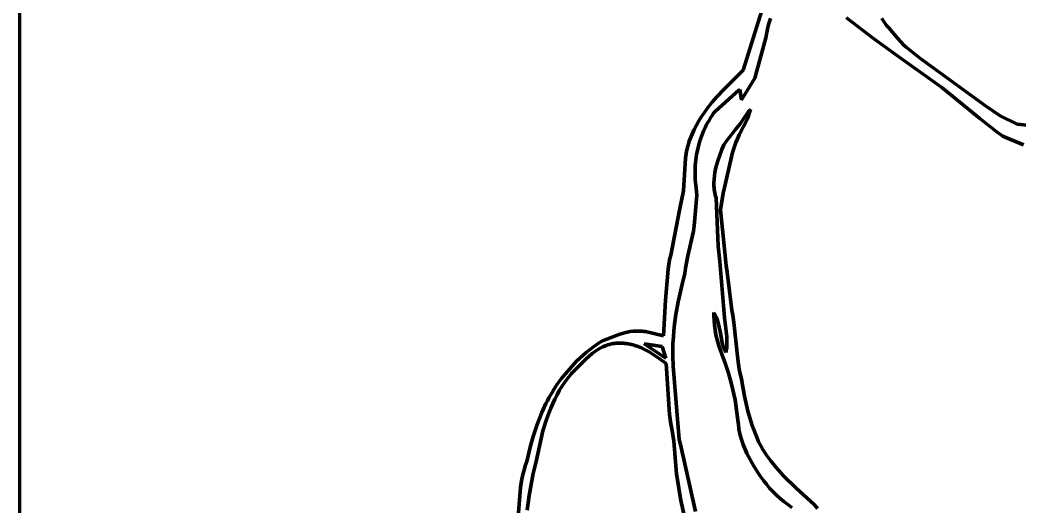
# Model space of a CAD drawing. Header units: millimetres. Extents: x 0 to 15.3, y 0 to 17.7.
# Drawn here: x 0 to 5.68, y 7.68 to 10.44 of the extents above; entities that cross this region are included whole.
import ezdxf

# ---------------------------------------------------------------- set-up
doc = ezdxf.new("R2010")
doc.units = ezdxf.units.MM
doc.layers.add('color#0a0a0aff', color=7, linetype='CONTINUOUS', lineweight=100)
doc.layers.add('color#ffffffff', color=7, linetype='CONTINUOUS', lineweight=100)

msp = doc.modelspace()

# ---------------------------------------------------------------- linework, layer by layer
at = {"layer": 'color#0a0a0aff'}
for p, q in [((4.1101, 10.1559), (4.2157, 10.4952)), ((4.2637, 10.4504), (4.2555, 10.4215)), ((4.8504, 10.3373), (4.6961, 10.454)), ((4.8975, 10.4495), (4.9239, 10.4104)), ((4.2483, 10.3923), (4.2452, 10.3775)), ((4.2555, 10.4215), (4.2483, 10.3923)), ((4.9239, 10.4104), (4.9376, 10.3979)), ((4.9376, 10.3979), (4.9888, 10.3361)), ((4.2385, 10.3394), (4.176, 10.1113)), ((4.24, 10.3478), (4.2385, 10.3394)), ((4.2424, 10.3627), (4.24, 10.3478)), ((4.2452, 10.3775), (4.2424, 10.3627)), ((4.9947, 10.2319), (4.8504, 10.3373)), ((4.9888, 10.3361), (5.0215, 10.2994)), ((5.0215, 10.2994), (5.0356, 10.2874)), ((5.0356, 10.2874), (5.0457, 10.2801)), ((5.0457, 10.2801), (5.1192, 10.2206)), ((5.238, 10.0571), (4.9947, 10.2319)), ((5.1192, 10.2206), (5.4856, 9.9526)), ((4.0398, 10.0855), (4.1101, 10.1559)), ((4.176, 10.1113), (4.1005, 9.987)), ((3.999, 10.0459), (4.0398, 10.0855)), ((5.299, 10.0082), (5.238, 10.0571)), ((3.9319, 9.9721), (3.9598, 10.0044)), ((4.0854, 10.0427), (3.9512, 9.924)), ((3.9598, 10.0044), (3.999, 10.0459)), ((4.0908, 10.0462), (4.0854, 10.0427)), ((4.1005, 9.987), (4.0908, 10.0462)), ((5.4532, 9.8815), (5.299, 10.0082)), ((3.8887, 9.9156), (3.9054, 9.9386)), ((3.9054, 9.9386), (3.9319, 9.9721)), ((5.4856, 9.9526), (5.5687, 9.8963)), ((3.8577, 9.868), (3.8728, 9.8921)), ((3.8728, 9.8921), (3.8887, 9.9156)), ((3.9236, 9.8847), (3.9153, 9.871)), ((3.9324, 9.8981), (3.9236, 9.8847)), ((3.9416, 9.9112), (3.9324, 9.8981)), ((3.9512, 9.924), (3.9416, 9.9112)), ((4.1341, 9.8801), (4.0866, 9.7879)), ((4.103, 9.8684), (4.1422, 9.9255)), ((4.1516, 9.9318), (4.1341, 9.8801)), ((4.1422, 9.9255), (4.1516, 9.9318)), ((5.5533, 9.8029), (5.4532, 9.8815)), ((5.5687, 9.8963), (5.6656, 9.8501)), ((3.8306, 9.8181), (3.8437, 9.8433)), ((3.8437, 9.8433), (3.8577, 9.868)), ((3.8928, 9.8288), (3.8861, 9.8143)), ((3.8998, 9.8431), (3.8928, 9.8288)), ((3.9073, 9.8572), (3.8998, 9.8431)), ((3.9153, 9.871), (3.9073, 9.8572)), ((4.0665, 9.8183), (4.092, 9.8509)), ((4.092, 9.8509), (4.103, 9.8684)), ((5.6656, 9.8501), (5.7405, 9.8409)), ((3.8029, 9.7523), (3.8079, 9.7657)), ((3.8079, 9.7657), (3.8131, 9.7791)), ((3.8131, 9.7791), (3.8187, 9.7922)), ((3.8187, 9.7922), (3.8245, 9.8052)), ((3.8245, 9.8052), (3.8306, 9.8181)), ((3.8687, 9.7697), (3.8637, 9.7545)), ((3.8741, 9.7847), (3.8687, 9.7697)), ((3.8799, 9.7996), (3.8741, 9.7847)), ((3.8861, 9.8143), (3.8799, 9.7996)), ((4.01, 9.7488), (4.0665, 9.8183)), ((4.0764, 9.7663), (4.0674, 9.7443)), ((4.0866, 9.7879), (4.0764, 9.7663)), ((5.5851, 9.7819), (5.5533, 9.8029)), ((5.6021, 9.7731), (5.5851, 9.7819)), ((5.7018, 9.7309), (5.6021, 9.7731)), ((3.788, 9.6951), (3.7945, 9.7239)), ((3.7945, 9.7239), (3.7999, 9.7428)), ((3.7999, 9.7428), (3.8029, 9.7523)), ((3.8512, 9.7083), (3.8479, 9.6926)), ((3.855, 9.7238), (3.8512, 9.7083)), ((3.8591, 9.7392), (3.855, 9.7238)), ((3.8637, 9.7545), (3.8591, 9.7392)), ((3.9881, 9.706), (3.9932, 9.7189)), ((3.9932, 9.7189), (3.9993, 9.7313)), ((3.9993, 9.7313), (4.01, 9.7488)), ((4.0593, 9.722), (4.0487, 9.6881)), ((4.0674, 9.7443), (4.0593, 9.722)), ((3.7712, 9.4697), (3.7818, 9.6563)), ((3.7818, 9.6563), (3.788, 9.6951)), ((3.8425, 9.6611), (3.8404, 9.6452)), ((3.845, 9.6769), (3.8425, 9.6611)), ((3.8479, 9.6926), (3.845, 9.6769)), ((3.9648, 9.6415), (3.9881, 9.706)), ((4.0487, 9.6881), (4.0095, 9.5143)), ((3.8365, 9.5973), (3.8361, 9.5813)), ((3.8374, 9.6133), (3.8365, 9.5973)), ((3.8387, 9.6293), (3.8374, 9.6133)), ((3.8404, 9.6452), (3.8387, 9.6293)), ((3.9484, 9.5747), (3.9543, 9.6035)), ((3.9543, 9.6035), (3.9648, 9.6415)), ((3.8361, 9.5813), (3.836, 9.5653)), ((3.836, 9.5653), (3.8363, 9.5493)), ((3.8363, 9.5493), (3.837, 9.5333)), ((3.9437, 9.5359), (3.9455, 9.5553)), ((3.9455, 9.5553), (3.9484, 9.5747)), ((3.837, 9.5333), (3.8382, 9.5173)), ((3.8382, 9.5173), (3.8397, 9.5014)), ((3.8397, 9.5014), (3.8416, 9.4856)), ((3.8416, 9.4856), (3.8455, 9.4455)), ((3.943, 9.5165), (3.9437, 9.5359)), ((3.9434, 9.497), (3.943, 9.5165)), ((3.9441, 9.4873), (3.9434, 9.497)), ((3.9451, 9.4776), (3.9441, 9.4873)), ((4.0095, 9.5143), (3.9959, 9.4566)), ((3.7501, 9.369), (3.7712, 9.4697)), ((3.8455, 9.4455), (3.8333, 9.292)), ((3.9465, 9.468), (3.9451, 9.4776)), ((3.9483, 9.4583), (3.9465, 9.468)), ((3.9504, 9.4487), (3.9483, 9.4583)), ((3.9529, 9.4391), (3.9504, 9.4487)), ((3.9558, 9.4295), (3.9529, 9.4391)), ((3.968, 9.1554), (3.9558, 9.4295)), ((3.9959, 9.4566), (3.9809, 9.3612)), ((3.6975, 9.104), (3.7501, 9.369)), ((3.9809, 9.3612), (4.0119, 9.0446)), ((3.8315, 9.2715), (3.8273, 9.241)), ((3.8333, 9.292), (3.8315, 9.2715)), ((3.8273, 9.241), (3.7956, 9.1011)), ((3.976, 9.0684), (3.968, 9.1554)), ((3.6915, 9.078), (3.6975, 9.104)), ((3.7956, 9.1011), (3.7818, 9.0307)), ((3.6837, 9.0254), (3.6915, 9.078)), ((3.7818, 9.0307), (3.7782, 9)), ((4.0041, 8.7504), (3.976, 9.0684)), ((4.0119, 9.0446), (4.0187, 9.0085)), ((3.6681, 8.8483), (3.6837, 9.0254)), ((3.7782, 9), (3.7646, 8.9466)), ((4.0187, 9.0085), (4.0447, 8.7909)), ((3.7646, 8.9466), (3.7405, 8.8389)), ((3.6575, 8.6453), (3.6681, 8.8483)), ((3.7405, 8.8389), (3.7275, 8.7664)), ((3.7275, 8.7664), (3.7197, 8.7119)), ((3.9422, 8.7601), (3.942, 8.7784)), ((3.942, 8.7784), (3.9464, 8.7714)), ((3.9462, 8.7054), (3.9422, 8.7601)), ((3.9464, 8.7714), (3.9505, 8.7643)), ((3.9505, 8.7643), (3.9542, 8.757)), ((3.9542, 8.757), (3.9575, 8.7496)), ((3.9575, 8.7496), (3.9633, 8.7344)), ((4.0156, 8.6398), (4.0041, 8.7504)), ((4.0447, 8.7909), (4.0502, 8.7633)), ((4.0502, 8.7633), (4.0568, 8.7217)), ((3.7197, 8.7119), (3.7157, 8.6753)), ((3.9549, 8.6512), (3.9462, 8.7054)), ((3.9633, 8.7344), (3.9681, 8.7187)), ((3.9681, 8.7187), (3.9783, 8.6702)), ((4.0568, 8.7217), (4.0789, 8.5122)), ((3.3109, 8.6177), (3.4082, 8.6553)), ((3.4082, 8.6553), (3.4417, 8.6644)), ((3.4417, 8.6644), (3.4672, 8.6693)), ((3.4672, 8.6693), (3.4843, 8.6715)), ((3.4843, 8.6715), (3.5015, 8.6727)), ((3.5015, 8.6727), (3.5188, 8.6728)), ((3.5188, 8.6728), (3.5362, 8.6717)), ((3.5362, 8.6717), (3.5449, 8.6707)), ((3.5449, 8.6707), (3.5536, 8.6693)), ((3.5536, 8.6693), (3.6575, 8.6453)), ((3.7125, 8.6388), (3.7104, 8.6021)), ((3.7157, 8.6753), (3.7125, 8.6388)), ((3.9706, 8.589), (3.9549, 8.6512)), ((3.9783, 8.6702), (3.9928, 8.5967)), ((4.0171, 8.5983), (4.0156, 8.6398)), ((3.2172, 8.5505), (3.2584, 8.583)), ((3.2584, 8.583), (3.293, 8.6067)), ((3.2974, 8.5759), (3.2774, 8.564)), ((3.293, 8.6067), (3.3109, 8.6177)), ((3.3112, 8.5829), (3.2974, 8.5759)), ((3.3254, 8.5891), (3.3112, 8.5829)), ((3.3398, 8.5943), (3.3254, 8.5891)), ((3.3546, 8.5985), (3.3398, 8.5943)), ((3.3696, 8.6015), (3.3546, 8.5985)), ((3.3773, 8.6026), (3.3696, 8.6015)), ((3.385, 8.6034), (3.3773, 8.6026)), ((3.3927, 8.6038), (3.385, 8.6034)), ((3.4005, 8.6039), (3.3927, 8.6038)), ((3.4084, 8.6037), (3.4005, 8.6039)), ((3.4164, 8.6031), (3.4084, 8.6037)), ((3.4265, 8.603), (3.4164, 8.6031)), ((3.4364, 8.6024), (3.4265, 8.603)), ((3.4463, 8.6015), (3.4364, 8.6024)), ((3.4561, 8.6001), (3.4463, 8.6015)), ((3.4658, 8.5984), (3.4561, 8.6001)), ((3.4753, 8.5963), (3.4658, 8.5984)), ((3.4848, 8.5939), (3.4753, 8.5963)), ((3.4941, 8.5911), (3.4848, 8.5939)), ((3.5126, 8.5847), (3.4941, 8.5911)), ((3.5307, 8.5772), (3.5126, 8.5847)), ((3.5484, 8.5687), (3.5307, 8.5772)), ((3.5472, 8.6006), (3.6705, 8.5192)), ((3.6499, 8.5839), (3.5472, 8.6006)), ((3.6705, 8.5192), (3.6499, 8.5839)), ((3.7104, 8.6021), (3.7094, 8.5654)), ((3.9954, 8.5202), (3.9706, 8.589)), ((3.9928, 8.5967), (3.9976, 8.5809)), ((3.9976, 8.5809), (4.0034, 8.5654)), ((4.0135, 8.564), (4.0156, 8.5777)), ((4.0156, 8.5777), (4.0171, 8.5983)), ((3.2168, 8.5156), (3.1334, 8.4305)), ((3.1631, 8.5005), (3.2172, 8.5505)), ((3.2519, 8.5459), (3.2168, 8.5156)), ((3.2774, 8.564), (3.2519, 8.5459)), ((3.5744, 8.5544), (3.5484, 8.5687)), ((3.6325, 8.5163), (3.5744, 8.5544)), ((3.6722, 8.4875), (3.6325, 8.5163)), ((3.7094, 8.5654), (3.7096, 8.5286)), ((3.7096, 8.5286), (3.7102, 8.5102)), ((4.0049, 8.4958), (3.9954, 8.5202)), ((4.0034, 8.5654), (4.0067, 8.5578)), ((4.0067, 8.5578), (4.0104, 8.5503)), ((4.0104, 8.5503), (4.0135, 8.564)), ((3.0857, 8.4147), (3.1631, 8.5005)), ((3.6912, 8.1975), (3.6722, 8.4875)), ((3.7102, 8.5102), (3.711, 8.4918)), ((3.711, 8.4918), (3.7122, 8.4733)), ((3.7122, 8.4733), (3.7462, 8.0555)), ((4.026, 8.4339), (4.0049, 8.4958)), ((4.0789, 8.5122), (4.0872, 8.4567)), ((3.0744, 8.4002), (3.0857, 8.4147)), ((3.1334, 8.4305), (3.0991, 8.3877)), ((4.0436, 8.371), (4.026, 8.4339)), ((4.0872, 8.4567), (4.0926, 8.4292)), ((4.0926, 8.4292), (4.0989, 8.4018)), ((4.0989, 8.4018), (4.1025, 8.3881)), ((3.033, 8.3398), (3.0428, 8.3552)), ((3.0428, 8.3552), (3.053, 8.3704)), ((3.053, 8.3704), (3.0635, 8.3854)), ((3.0635, 8.3854), (3.0744, 8.4002)), ((3.0785, 8.3574), (3.0646, 8.3337)), ((3.0991, 8.3877), (3.0785, 8.3574)), ((4.0629, 8.2816), (4.0436, 8.371)), ((4.1025, 8.3881), (4.1163, 8.3024)), ((2.9971, 8.2762), (3.0056, 8.2924)), ((3.0056, 8.2924), (3.0144, 8.3083)), ((3.0144, 8.3083), (3.0235, 8.3241)), ((3.0235, 8.3241), (3.033, 8.3398)), ((3.0522, 8.3091), (3.0391, 8.2848)), ((3.0646, 8.3337), (3.0522, 8.3091)), ((4.1163, 8.3024), (4.1359, 8.2179)), ((2.9734, 8.2268), (2.981, 8.2434)), ((2.981, 8.2434), (2.9889, 8.2599)), ((2.9889, 8.2599), (2.9971, 8.2762)), ((3.0158, 8.235), (3.0006, 8.1967)), ((3.027, 8.2601), (3.0158, 8.235)), ((3.0391, 8.2848), (3.027, 8.2601)), ((4.0812, 8.1521), (4.0629, 8.2816)), ((2.9394, 8.1418), (2.9522, 8.1761)), ((2.9522, 8.1761), (2.9661, 8.21)), ((2.9661, 8.21), (2.9734, 8.2268)), ((3.0006, 8.1967), (2.9871, 8.1577)), ((3.6986, 8.1452), (3.6912, 8.1975)), ((4.1359, 8.2179), (4.161, 8.1348)), ((2.9275, 8.1071), (2.9394, 8.1418)), ((2.9871, 8.1577), (2.9714, 8.105)), ((3.7059, 8.1062), (3.6986, 8.1452)), ((4.0819, 8.1429), (4.0812, 8.1521)), ((4.0855, 8.1156), (4.0819, 8.1429)), ((4.161, 8.1348), (4.1918, 8.0537)), ((2.9014, 8.0192), (2.9165, 8.0721)), ((2.9165, 8.0721), (2.9275, 8.1071)), ((2.9714, 8.105), (2.9322, 7.9304)), ((3.7149, 8.0472), (3.7059, 8.1062)), ((4.0909, 8.0887), (4.0855, 8.1156)), ((4.0978, 8.0623), (4.0909, 8.0887)), ((4.1094, 8.0276), (4.0978, 8.0623)), ((2.8797, 7.9305), (2.9014, 8.0192)), ((3.7302, 7.8602), (3.7149, 8.0472)), ((3.7462, 8.0555), (3.7539, 8.0276)), ((3.7539, 8.0276), (3.8387, 7.6463)), ((4.1309, 7.9771), (4.1094, 8.0276)), ((4.1918, 8.0537), (4.1967, 8.0422)), ((4.1967, 8.0422), (4.2088, 8.0201)), ((4.2088, 8.0201), (4.2218, 7.9984)), ((4.1706, 7.9049), (4.1309, 7.9771)), ((4.2218, 7.9984), (4.2425, 7.9667)), ((4.2425, 7.9667), (4.2647, 7.9361)), ((2.8643, 7.8821), (2.8715, 7.9064)), ((2.8715, 7.9064), (2.8797, 7.9305)), ((2.9322, 7.9304), (2.9158, 7.8622)), ((4.1776, 7.8928), (4.1706, 7.9049)), ((4.1922, 7.8689), (4.1776, 7.8928)), ((4.2647, 7.9361), (4.2964, 7.8969)), ((4.2964, 7.8969), (4.3387, 7.85)), ((2.8506, 7.8206), (2.8582, 7.8577)), ((2.8582, 7.8577), (2.8643, 7.8821)), ((2.9158, 7.8622), (2.8925, 7.738)), ((3.7546, 7.7088), (3.7302, 7.8602)), ((4.2077, 7.8457), (4.1922, 7.8689)), ((4.2242, 7.8231), (4.2077, 7.8457)), ((4.3387, 7.85), (4.4113, 7.7797)), ((2.8276, 7.5689), (2.8447, 7.7832)), ((2.8447, 7.7832), (2.8506, 7.8206)), ((4.2416, 7.8012), (4.2242, 7.8231)), ((4.2598, 7.7799), (4.2416, 7.8012)), ((4.2788, 7.7595), (4.2598, 7.7799)), ((4.4113, 7.7797), (4.4301, 7.7629)), ((2.8925, 7.738), (2.8822, 7.6545)), ((4.2987, 7.7398), (4.2788, 7.7595)), ((4.3193, 7.7209), (4.2987, 7.7398)), ((4.3407, 7.7029), (4.3193, 7.7209)), ((4.4301, 7.7629), (4.5152, 7.6844)), ((3.7853, 7.5743), (3.7546, 7.7088)), ((4.3628, 7.6858), (4.3407, 7.7029)), ((4.3855, 7.6696), (4.3628, 7.6858)), ((4.5152, 7.6844), (4.5309, 7.6643))]:
    msp.add_line(p, q, dxfattribs=at)
at = {"layer": 'color#ffffffff'}
for p, q in [((0, 0), (0, 17.6528)), ((4.2157, 10.4952), (4.1101, 10.1559)), ((4.2555, 10.4215), (4.2637, 10.4504)), ((4.6961, 10.454), (4.8504, 10.3373)), ((4.9239, 10.4104), (4.8975, 10.4495)), ((4.2452, 10.3775), (4.2483, 10.3923)), ((4.2483, 10.3923), (4.2555, 10.4215)), ((4.9376, 10.3979), (4.9239, 10.4104)), ((4.9888, 10.3361), (4.9376, 10.3979)), ((4.176, 10.1113), (4.2385, 10.3394)), ((4.2385, 10.3394), (4.24, 10.3478)), ((4.24, 10.3478), (4.2424, 10.3627)), ((4.2424, 10.3627), (4.2452, 10.3775)), ((4.8504, 10.3373), (4.9947, 10.2319)), ((5.0215, 10.2994), (4.9888, 10.3361)), ((5.0356, 10.2874), (5.0215, 10.2994)), ((5.0457, 10.2801), (5.0356, 10.2874)), ((5.1192, 10.2206), (5.0457, 10.2801)), ((4.9947, 10.2319), (5.238, 10.0571)), ((5.4856, 9.9526), (5.1192, 10.2206)), ((4.1101, 10.1559), (4.0398, 10.0855)), ((4.1005, 9.987), (4.176, 10.1113)), ((4.0398, 10.0855), (3.999, 10.0459)), ((5.238, 10.0571), (5.299, 10.0082)), ((3.9598, 10.0044), (3.9319, 9.9721)), ((3.9512, 9.924), (4.0854, 10.0427)), ((3.999, 10.0459), (3.9598, 10.0044)), ((4.0854, 10.0427), (4.0908, 10.0462)), ((4.0908, 10.0462), (4.1005, 9.987)), ((5.299, 10.0082), (5.4532, 9.8815)), ((3.9054, 9.9386), (3.8887, 9.9156)), ((3.9319, 9.9721), (3.9054, 9.9386)), ((5.5687, 9.8963), (5.4856, 9.9526)), ((3.8728, 9.8921), (3.8577, 9.868)), ((3.8887, 9.9156), (3.8728, 9.8921)), ((3.9153, 9.871), (3.9236, 9.8847)), ((3.9236, 9.8847), (3.9324, 9.8981)), ((3.9324, 9.8981), (3.9416, 9.9112)), ((3.9416, 9.9112), (3.9512, 9.924)), ((4.0866, 9.7879), (4.1341, 9.8801)), ((4.1422, 9.9255), (4.103, 9.8684)), ((4.1341, 9.8801), (4.1516, 9.9318)), ((4.1516, 9.9318), (4.1422, 9.9255)), ((5.4532, 9.8815), (5.5533, 9.8029)), ((5.6656, 9.8501), (5.5687, 9.8963)), ((3.8437, 9.8433), (3.8306, 9.8181)), ((3.8577, 9.868), (3.8437, 9.8433)), ((3.8861, 9.8143), (3.8928, 9.8288)), ((3.8928, 9.8288), (3.8998, 9.8431)), ((3.8998, 9.8431), (3.9073, 9.8572)), ((3.9073, 9.8572), (3.9153, 9.871)), ((4.092, 9.8509), (4.0665, 9.8183)), ((4.103, 9.8684), (4.092, 9.8509)), ((5.7405, 9.8409), (5.6656, 9.8501)), ((3.8079, 9.7657), (3.8029, 9.7523)), ((3.8131, 9.7791), (3.8079, 9.7657)), ((3.8187, 9.7922), (3.8131, 9.7791)), ((3.8245, 9.8052), (3.8187, 9.7922)), ((3.8306, 9.8181), (3.8245, 9.8052)), ((3.8637, 9.7545), (3.8687, 9.7697)), ((3.8687, 9.7697), (3.8741, 9.7847)), ((3.8741, 9.7847), (3.8799, 9.7996)), ((3.8799, 9.7996), (3.8861, 9.8143)), ((4.0665, 9.8183), (4.01, 9.7488)), ((4.0674, 9.7443), (4.0764, 9.7663)), ((4.0764, 9.7663), (4.0866, 9.7879)), ((5.5533, 9.8029), (5.5851, 9.7819)), ((5.5851, 9.7819), (5.6021, 9.7731)), ((5.6021, 9.7731), (5.7018, 9.7309)), ((3.7945, 9.7239), (3.788, 9.6951)), ((3.7999, 9.7428), (3.7945, 9.7239)), ((3.8029, 9.7523), (3.7999, 9.7428)), ((3.8479, 9.6926), (3.8512, 9.7083)), ((3.8512, 9.7083), (3.855, 9.7238)), ((3.855, 9.7238), (3.8591, 9.7392)), ((3.8591, 9.7392), (3.8637, 9.7545)), ((3.9932, 9.7189), (3.9881, 9.706)), ((3.9993, 9.7313), (3.9932, 9.7189)), ((4.01, 9.7488), (3.9993, 9.7313)), ((4.0487, 9.6881), (4.0593, 9.722)), ((4.0593, 9.722), (4.0674, 9.7443)), ((3.7818, 9.6563), (3.7712, 9.4697)), ((3.788, 9.6951), (3.7818, 9.6563)), ((3.8404, 9.6452), (3.8425, 9.6611)), ((3.8425, 9.6611), (3.845, 9.6769)), ((3.845, 9.6769), (3.8479, 9.6926)), ((3.9881, 9.706), (3.9648, 9.6415)), ((4.0095, 9.5143), (4.0487, 9.6881)), ((3.8361, 9.5813), (3.8365, 9.5973)), ((3.8365, 9.5973), (3.8374, 9.6133)), ((3.8374, 9.6133), (3.8387, 9.6293)), ((3.8387, 9.6293), (3.8404, 9.6452)), ((3.9543, 9.6035), (3.9484, 9.5747)), ((3.9648, 9.6415), (3.9543, 9.6035)), ((3.836, 9.5653), (3.8361, 9.5813)), ((3.8363, 9.5493), (3.836, 9.5653)), ((3.837, 9.5333), (3.8363, 9.5493)), ((3.9455, 9.5553), (3.9437, 9.5359)), ((3.9484, 9.5747), (3.9455, 9.5553)), ((3.8382, 9.5173), (3.837, 9.5333)), ((3.8397, 9.5014), (3.8382, 9.5173)), ((3.8416, 9.4856), (3.8397, 9.5014)), ((3.8455, 9.4455), (3.8416, 9.4856)), ((3.9437, 9.5359), (3.943, 9.5165)), ((3.943, 9.5165), (3.9434, 9.497)), ((3.9434, 9.497), (3.9441, 9.4873)), ((3.9441, 9.4873), (3.9451, 9.4776)), ((3.9959, 9.4566), (4.0095, 9.5143)), ((3.7712, 9.4697), (3.7501, 9.369)), ((3.8333, 9.292), (3.8455, 9.4455)), ((3.9451, 9.4776), (3.9465, 9.468)), ((3.9465, 9.468), (3.9483, 9.4583)), ((3.9483, 9.4583), (3.9504, 9.4487)), ((3.9504, 9.4487), (3.9529, 9.4391)), ((3.9529, 9.4391), (3.9558, 9.4295)), ((3.9558, 9.4295), (3.968, 9.1554)), ((3.9809, 9.3612), (3.9959, 9.4566)), ((3.7501, 9.369), (3.6975, 9.104)), ((4.0119, 9.0446), (3.9809, 9.3612)), ((3.8273, 9.241), (3.8315, 9.2715)), ((3.8315, 9.2715), (3.8333, 9.292)), ((3.7956, 9.1011), (3.8273, 9.241)), ((3.968, 9.1554), (3.976, 9.0684)), ((3.6975, 9.104), (3.6915, 9.078)), ((3.7818, 9.0307), (3.7956, 9.1011)), ((3.6915, 9.078), (3.6837, 9.0254)), ((3.7782, 9), (3.7818, 9.0307)), ((3.976, 9.0684), (4.0041, 8.7504)), ((4.0187, 9.0085), (4.0119, 9.0446)), ((3.6837, 9.0254), (3.6681, 8.8483)), ((3.7646, 8.9466), (3.7782, 9)), ((4.0447, 8.7909), (4.0187, 9.0085)), ((3.7405, 8.8389), (3.7646, 8.9466)), ((3.6681, 8.8483), (3.6575, 8.6453)), ((3.7275, 8.7664), (3.7405, 8.8389)), ((3.7197, 8.7119), (3.7275, 8.7664)), ((3.9464, 8.7714), (3.942, 8.7784)), ((3.942, 8.7784), (3.9422, 8.7601)), ((3.9422, 8.7601), (3.9462, 8.7054)), ((3.9505, 8.7643), (3.9464, 8.7714)), ((3.9542, 8.757), (3.9505, 8.7643)), ((3.9575, 8.7496), (3.9542, 8.757)), ((3.9633, 8.7344), (3.9575, 8.7496)), ((4.0041, 8.7504), (4.0156, 8.6398)), ((4.0502, 8.7633), (4.0447, 8.7909)), ((4.0568, 8.7217), (4.0502, 8.7633)), ((3.7157, 8.6753), (3.7197, 8.7119)), ((3.9462, 8.7054), (3.9549, 8.6512)), ((3.9681, 8.7187), (3.9633, 8.7344)), ((3.9783, 8.6702), (3.9681, 8.7187)), ((4.0789, 8.5122), (4.0568, 8.7217)), ((3.4082, 8.6553), (3.3109, 8.6177)), ((3.4417, 8.6644), (3.4082, 8.6553)), ((3.4672, 8.6693), (3.4417, 8.6644)), ((3.4843, 8.6715), (3.4672, 8.6693)), ((3.5015, 8.6727), (3.4843, 8.6715)), ((3.5188, 8.6728), (3.5015, 8.6727)), ((3.5362, 8.6717), (3.5188, 8.6728)), ((3.5449, 8.6707), (3.5362, 8.6717)), ((3.5536, 8.6693), (3.5449, 8.6707)), ((3.6575, 8.6453), (3.5536, 8.6693)), ((3.7104, 8.6021), (3.7125, 8.6388)), ((3.7125, 8.6388), (3.7157, 8.6753)), ((3.9549, 8.6512), (3.9706, 8.589)), ((3.9928, 8.5967), (3.9783, 8.6702)), ((4.0156, 8.6398), (4.0171, 8.5983)), ((3.2584, 8.583), (3.2172, 8.5505)), ((3.293, 8.6067), (3.2584, 8.583)), ((3.2774, 8.564), (3.2974, 8.5759)), ((3.3109, 8.6177), (3.293, 8.6067)), ((3.2974, 8.5759), (3.3112, 8.5829)), ((3.3112, 8.5829), (3.3254, 8.5891)), ((3.3254, 8.5891), (3.3398, 8.5943)), ((3.3398, 8.5943), (3.3546, 8.5985)), ((3.3546, 8.5985), (3.3696, 8.6015)), ((3.3696, 8.6015), (3.3773, 8.6026)), ((3.3773, 8.6026), (3.385, 8.6034)), ((3.385, 8.6034), (3.3927, 8.6038)), ((3.3927, 8.6038), (3.4005, 8.6039)), ((3.4005, 8.6039), (3.4084, 8.6037)), ((3.4084, 8.6037), (3.4164, 8.6031)), ((3.4164, 8.6031), (3.4265, 8.603)), ((3.4265, 8.603), (3.4364, 8.6024)), ((3.4364, 8.6024), (3.4463, 8.6015)), ((3.4463, 8.6015), (3.4561, 8.6001)), ((3.4561, 8.6001), (3.4658, 8.5984)), ((3.4658, 8.5984), (3.4753, 8.5963)), ((3.4753, 8.5963), (3.4848, 8.5939)), ((3.4848, 8.5939), (3.4941, 8.5911)), ((3.4941, 8.5911), (3.5126, 8.5847)), ((3.5126, 8.5847), (3.5307, 8.5772)), ((3.5307, 8.5772), (3.5484, 8.5687)), ((3.5472, 8.6006), (3.6499, 8.5839)), ((3.6705, 8.5192), (3.5472, 8.6006)), ((3.6499, 8.5839), (3.6705, 8.5192)), ((3.7094, 8.5654), (3.7104, 8.6021)), ((3.9706, 8.589), (3.9954, 8.5202)), ((3.9976, 8.5809), (3.9928, 8.5967)), ((4.0034, 8.5654), (3.9976, 8.5809)), ((4.0156, 8.5777), (4.0135, 8.564)), ((4.0171, 8.5983), (4.0156, 8.5777)), ((3.1334, 8.4305), (3.2168, 8.5156)), ((3.2172, 8.5505), (3.1631, 8.5005)), ((3.2168, 8.5156), (3.2519, 8.5459)), ((3.2519, 8.5459), (3.2774, 8.564)), ((3.5484, 8.5687), (3.5744, 8.5544)), ((3.5744, 8.5544), (3.6325, 8.5163)), ((3.6325, 8.5163), (3.6722, 8.4875)), ((3.7096, 8.5286), (3.7094, 8.5654)), ((3.7102, 8.5102), (3.7096, 8.5286)), ((3.9954, 8.5202), (4.0049, 8.4958)), ((4.0067, 8.5578), (4.0034, 8.5654)), ((4.0104, 8.5503), (4.0067, 8.5578)), ((4.0135, 8.564), (4.0104, 8.5503)), ((3.1631, 8.5005), (3.0857, 8.4147)), ((3.6722, 8.4875), (3.6912, 8.1975)), ((3.711, 8.4918), (3.7102, 8.5102)), ((3.7122, 8.4733), (3.711, 8.4918)), ((3.7462, 8.0555), (3.7122, 8.4733)), ((4.0049, 8.4958), (4.026, 8.4339)), ((4.0872, 8.4567), (4.0789, 8.5122)), ((3.0857, 8.4147), (3.0744, 8.4002)), ((3.0991, 8.3877), (3.1334, 8.4305)), ((4.026, 8.4339), (4.0436, 8.371)), ((4.0926, 8.4292), (4.0872, 8.4567)), ((4.0989, 8.4018), (4.0926, 8.4292)), ((4.1025, 8.3881), (4.0989, 8.4018)), ((3.0428, 8.3552), (3.033, 8.3398)), ((3.053, 8.3704), (3.0428, 8.3552)), ((3.0635, 8.3854), (3.053, 8.3704)), ((3.0744, 8.4002), (3.0635, 8.3854)), ((3.0646, 8.3337), (3.0785, 8.3574)), ((3.0785, 8.3574), (3.0991, 8.3877)), ((4.0436, 8.371), (4.0629, 8.2816)), ((4.1163, 8.3024), (4.1025, 8.3881)), ((3.0056, 8.2924), (2.9971, 8.2762)), ((3.0144, 8.3083), (3.0056, 8.2924)), ((3.0235, 8.3241), (3.0144, 8.3083)), ((3.033, 8.3398), (3.0235, 8.3241)), ((3.0391, 8.2848), (3.0522, 8.3091)), ((3.0522, 8.3091), (3.0646, 8.3337)), ((4.1359, 8.2179), (4.1163, 8.3024)), ((2.981, 8.2434), (2.9734, 8.2268)), ((2.9889, 8.2599), (2.981, 8.2434)), ((2.9971, 8.2762), (2.9889, 8.2599)), ((3.0006, 8.1967), (3.0158, 8.235)), ((3.0158, 8.235), (3.027, 8.2601)), ((3.027, 8.2601), (3.0391, 8.2848)), ((4.0629, 8.2816), (4.0812, 8.1521)), ((2.9522, 8.1761), (2.9394, 8.1418)), ((2.9661, 8.21), (2.9522, 8.1761)), ((2.9734, 8.2268), (2.9661, 8.21)), ((2.9871, 8.1577), (3.0006, 8.1967)), ((3.6912, 8.1975), (3.6986, 8.1452)), ((4.161, 8.1348), (4.1359, 8.2179)), ((2.9394, 8.1418), (2.9275, 8.1071)), ((2.9714, 8.105), (2.9871, 8.1577)), ((3.6986, 8.1452), (3.7059, 8.1062)), ((4.0812, 8.1521), (4.0819, 8.1429)), ((4.0819, 8.1429), (4.0855, 8.1156)), ((4.1918, 8.0537), (4.161, 8.1348)), ((2.9165, 8.0721), (2.9014, 8.0192)), ((2.9275, 8.1071), (2.9165, 8.0721)), ((2.9322, 7.9304), (2.9714, 8.105)), ((3.7059, 8.1062), (3.7149, 8.0472)), ((4.0855, 8.1156), (4.0909, 8.0887)), ((4.0909, 8.0887), (4.0978, 8.0623)), ((4.0978, 8.0623), (4.1094, 8.0276)), ((2.9014, 8.0192), (2.8797, 7.9305)), ((3.7149, 8.0472), (3.7302, 7.8602)), ((3.7539, 8.0276), (3.7462, 8.0555)), ((3.8387, 7.6463), (3.7539, 8.0276)), ((4.1094, 8.0276), (4.1309, 7.9771)), ((4.1967, 8.0422), (4.1918, 8.0537)), ((4.2088, 8.0201), (4.1967, 8.0422)), ((4.2218, 7.9984), (4.2088, 8.0201)), ((4.1309, 7.9771), (4.1706, 7.9049)), ((4.2425, 7.9667), (4.2218, 7.9984)), ((4.2647, 7.9361), (4.2425, 7.9667)), ((2.8715, 7.9064), (2.8643, 7.8821)), ((2.8797, 7.9305), (2.8715, 7.9064)), ((2.9158, 7.8622), (2.9322, 7.9304)), ((4.1706, 7.9049), (4.1776, 7.8928)), ((4.1776, 7.8928), (4.1922, 7.8689)), ((4.2964, 7.8969), (4.2647, 7.9361)), ((4.3387, 7.85), (4.2964, 7.8969)), ((2.8582, 7.8577), (2.8506, 7.8206)), ((2.8643, 7.8821), (2.8582, 7.8577)), ((2.8925, 7.738), (2.9158, 7.8622)), ((3.7302, 7.8602), (3.7546, 7.7088)), ((4.1922, 7.8689), (4.2077, 7.8457)), ((4.2077, 7.8457), (4.2242, 7.8231)), ((4.4113, 7.7797), (4.3387, 7.85)), ((2.8447, 7.7832), (2.8276, 7.5689)), ((2.8506, 7.8206), (2.8447, 7.7832)), ((4.2242, 7.8231), (4.2416, 7.8012)), ((4.2416, 7.8012), (4.2598, 7.7799)), ((4.2598, 7.7799), (4.2788, 7.7595)), ((4.4301, 7.7629), (4.4113, 7.7797)), ((2.8822, 7.6545), (2.8925, 7.738)), ((4.2788, 7.7595), (4.2987, 7.7398)), ((4.2987, 7.7398), (4.3193, 7.7209)), ((4.3193, 7.7209), (4.3407, 7.7029)), ((4.5152, 7.6844), (4.4301, 7.7629)), ((3.7546, 7.7088), (3.7853, 7.5743)), ((4.3407, 7.7029), (4.3628, 7.6858)), ((4.3628, 7.6858), (4.3855, 7.6696)), ((4.5309, 7.6643), (4.5152, 7.6844))]:
    msp.add_line(p, q, dxfattribs=at)

doc.saveas('drawing.dxf')
